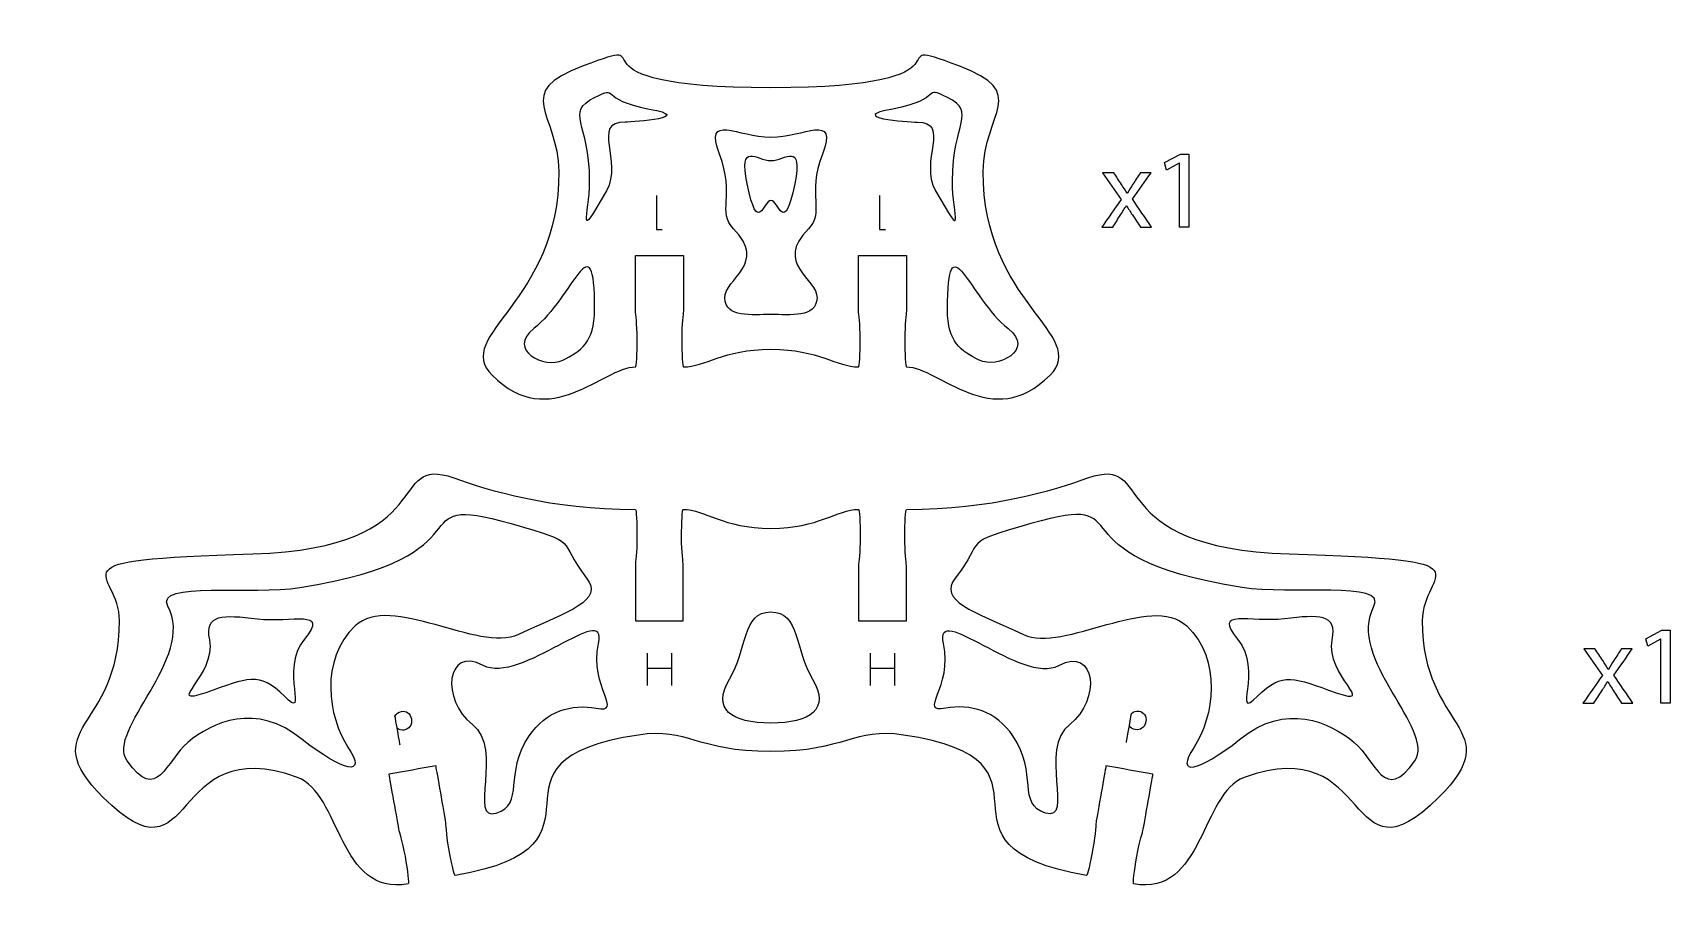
# Model space of a CAD drawing. Extents: x 0 to 1000, y 0 to 600.
# Drawn here: x 507 to 609.8, y 234.1 to 288.3 of the extents above; entities that cross this region are included whole.
import ezdxf

# ---------------------------------------------------------------- set-up
doc = ezdxf.new("R2010")
doc.units = 0
doc.header["$MEASUREMENT"] = 0
doc.layers.add('DEFAULT', color=7, linetype='CONTINUOUS')

msp = doc.modelspace()

# ---------------------------------------------------------------- linework, layer by layer
at = {"layer": 'DEFAULT', "color": 250}
for points in [[(579, 280.11), (578.99, 280.11), (578.19, 279.68), (578.07, 280.15), (579.07, 280.69), (579.6, 280.69), (579.6, 276.1), (579, 276.1)], [(609.21, 250.21), (609.19, 250.21), (608.4, 249.78), (608.28, 250.25), (609.28, 250.79), (609.81, 250.79), (609.81, 246.2), (609.21, 246.2)]]:
    msp.add_lwpolyline(points, close=True, dxfattribs=at)
for points in [[(546.18, 278.09), (546.18, 275.96), (546.54, 275.96)], [(560.18, 278.09), (560.18, 275.96), (560.54, 275.96)], [(545.61, 247.32), (545.61, 249.34)], [(547.11, 249.34), (547.11, 247.32)], [(559.61, 247.32), (559.61, 249.34)], [(561.11, 249.34), (561.11, 247.32)], [(545.61, 248.39), (547.11, 248.39)], [(559.61, 248.39), (561.11, 248.39)]]:
    msp.add_lwpolyline(points, dxfattribs=at)
at = {"layer": 'DEFAULT', "color": 1}
for points, knots in [([(570.88, 266.8), (567.24, 263.16), (563.92, 267.32), (561.86, 267.32), (561.81, 267.32), (561.76, 268.1), (561.76, 269.07), (561.76, 270.03), (561.86, 270.64), (561.86, 270.82), (561.86, 271.98), (561.86, 273.15), (561.86, 274.32), (560.86, 274.32), (559.86, 274.32), (558.86, 274.32), (558.86, 273.15), (558.86, 271.98), (558.86, 270.82), (558.86, 270.64), (558.96, 270.03), (558.96, 269.07), (558.96, 268.1), (558.92, 267.32), (558.86, 267.32), (557.48, 267.32), (556.4, 268.43), (553.36, 268.43), (550.32, 268.43), (549.25, 267.32), (547.86, 267.32), (547.81, 267.32), (547.76, 268.1), (547.76, 269.07), (547.76, 270.03), (547.86, 270.64), (547.86, 270.82), (547.86, 271.98), (547.86, 273.15), (547.86, 274.32), (546.86, 274.32), (545.86, 274.32), (544.86, 274.32), (544.86, 273.15), (544.86, 271.98), (544.86, 270.82), (544.86, 270.64), (544.96, 270.03), (544.96, 269.07), (544.96, 268.1), (544.92, 267.32), (544.86, 267.32), (542.81, 267.32), (539.49, 263.16), (535.85, 266.8), (533.34, 269.3), (540.1, 271.41), (540.04, 279.59), (540.01, 283.33), (537.05, 284.54), (541.58, 286.23), (547.12, 288.31), (539.45, 284.86), (553.36, 284.86), (567.27, 284.86), (559.6, 288.31), (565.15, 286.23), (569.67, 284.54), (566.71, 283.33), (566.68, 279.59), (566.62, 271.41), (573.38, 269.3), (570.88, 266.8)], [1, 1, 1, 1, 2, 2, 2, 3, 3, 3, 4, 4, 4, 13.92, 13.92, 13.92, 22.42, 22.42, 22.42, 32.34, 32.34, 32.34, 33.34, 33.34, 33.34, 34.34, 34.34, 34.34, 35.34, 35.34, 35.34, 36.34, 36.34, 36.34, 37.34, 37.34, 37.34, 38.34, 38.34, 38.34, 48.26, 48.26, 48.26, 56.76, 56.76, 56.76, 66.68, 66.68, 66.68, 67.68, 67.68, 67.68, 68.68, 68.68, 68.68, 69.68, 69.68, 69.68, 70.68, 70.68, 70.68, 71.68, 71.68, 71.68, 72.68, 72.68, 72.68, 73.68, 73.68, 73.68, 74.68, 74.68, 74.68, 75.68, 75.68, 75.68, 75.68]), ([(553.36, 243.16), (558.06, 243.16), (558.55, 244.68), (561.68, 244.2), (572.59, 242.54), (562.27, 237.29), (573.17, 235.37), (573.23, 235.36), (573.4, 236.12), (573.57, 237.07), (573.74, 238.03), (573.75, 238.64), (573.78, 238.82), (573.93, 239.68), (574.39, 242.26), (574.39, 242.26), (575.37, 242.09), (576.36, 241.91), (577.34, 241.74), (577.34, 241.74), (576.89, 239.16), (576.73, 238.29), (576.7, 238.12), (576.5, 237.54), (576.33, 236.59), (576.16, 235.64), (576.07, 234.87), (576.12, 234.85), (580.53, 234.07), (580.34, 240.53), (583.07, 241.53), (591.29, 244.52), (589.35, 234.37), (595.27, 240.28), (599.69, 244.71), (594.24, 244.46), (594.24, 251.37), (594.24, 254.63), (599.01, 255.16), (585.89, 255.58), (573.93, 255.95), (577.54, 261.87), (573.26, 260.35), (571.07, 259.57), (567.21, 258.37), (561.86, 258.37), (561.81, 258.33), (561.76, 257.57), (561.76, 256.62), (561.76, 255.65), (561.86, 255.04), (561.86, 254.87), (561.86, 253.7), (561.86, 252.53), (561.86, 251.37), (560.86, 251.37), (559.86, 251.37), (558.86, 251.37), (558.86, 252.53), (558.86, 253.7), (558.86, 254.87), (558.86, 255.04), (558.96, 255.65), (558.96, 256.62), (558.96, 257.58), (558.92, 258.37), (558.86, 258.37), (557.47, 258.37), (556.4, 257.18), (553.36, 257.18), (550.32, 257.18), (549.24, 258.37), (547.85, 258.37), (547.8, 258.37), (547.75, 257.58), (547.75, 256.62), (547.75, 255.65), (547.85, 255.04), (547.85, 254.87), (547.85, 253.7), (547.85, 252.53), (547.85, 251.37), (546.85, 251.37), (545.85, 251.37), (544.85, 251.37), (544.85, 252.53), (544.85, 253.7), (544.85, 254.87), (544.85, 255.04), (544.95, 255.65), (544.95, 256.62), (544.95, 257.57), (544.91, 258.33), (544.85, 258.37), (539.51, 258.37), (535.64, 259.57), (533.45, 260.35), (529.17, 261.87), (532.78, 255.95), (520.83, 255.58), (507.7, 255.16), (512.47, 254.63), (512.47, 251.37), (512.47, 244.46), (507.02, 244.71), (511.45, 240.28), (517.36, 234.37), (515.42, 244.52), (523.64, 241.53), (526.38, 240.53), (526.19, 234.07), (530.59, 234.85), (530.64, 234.87), (530.55, 235.64), (530.39, 236.59), (530.22, 237.54), (530.01, 238.12), (529.99, 238.29), (529.83, 239.16), (529.37, 241.74), (529.37, 241.74), (530.36, 241.91), (531.35, 242.09), (532.33, 242.26), (532.33, 242.26), (532.79, 239.68), (532.94, 238.82), (532.97, 238.64), (532.98, 238.03), (533.14, 237.07), (533.31, 236.12), (533.49, 235.36), (533.54, 235.37), (544.44, 237.29), (534.13, 242.54), (545.04, 244.2), (548.17, 244.68), (548.66, 243.16), (553.36, 243.16)], [1, 1, 1, 1, 2, 2, 2, 3, 3, 3, 4, 4, 4, 5, 5, 5, 6, 6, 6, 14.509689, 14.509689, 14.509689, 15.509689, 15.509689, 15.509689, 16.509689, 16.509689, 16.509689, 17.509689, 17.509689, 17.509689, 18.509689, 18.509689, 18.509689, 19.509689, 19.509689, 19.509689, 20.509689, 20.509689, 20.509689, 21.509689, 21.509689, 21.509689, 22.509689, 22.509689, 22.509689, 23.509689, 23.509689, 23.509689, 24.509689, 24.509689, 24.509689, 25.509689, 25.509689, 25.509689, 35.429689, 35.429689, 35.429689, 43.929689, 43.929689, 43.929689, 53.849689, 53.849689, 53.849689, 54.849689, 54.849689, 54.849689, 55.849689, 55.849689, 55.849689, 56.849689, 56.849689, 56.849689, 57.849689, 57.849689, 57.849689, 58.849689, 58.849689, 58.849689, 59.849689, 59.849689, 59.849689, 69.769689, 69.769689, 69.769689, 78.269689, 78.269689, 78.269689, 88.189689, 88.189689, 88.189689, 89.189689, 89.189689, 89.189689, 90.189689, 90.189689, 90.189689, 91.189689, 91.189689, 91.189689, 92.189689, 92.189689, 92.189689, 93.189689, 93.189689, 93.189689, 94.189689, 94.189689, 94.189689, 95.189689, 95.189689, 95.189689, 96.189689, 96.189689, 96.189689, 97.189689, 97.189689, 97.189689, 98.189689, 98.189689, 98.189689, 99.189689, 99.189689, 99.189689, 107.699377, 107.699377, 107.699377, 108.699377, 108.699377, 108.699377, 109.699377, 109.699377, 109.699377, 110.699377, 110.699377, 110.699377, 111.699377, 111.699377, 111.699377, 112.699377, 112.699377, 112.699377, 112.699377])]:
    msp.add_open_spline(points, degree=3, knots=knots, dxfattribs=at)
at = {"layer": 'DEFAULT', "color": 3}
for points, knots in [([(542.29, 284.24), (540.39, 283.29), (541.98, 282.71), (541.98, 279.01), (541.98, 276.77), (541.09, 275.01), (543.03, 278.39), (544.09, 280.23), (542.04, 282.7), (544.2, 282.7), (544.79, 282.7), (548.68, 282.99), (545.72, 283.52), (542.46, 284.12), (543.9, 285.05), (542.29, 284.24)], [0, 0, 0, 0, 1, 1, 1, 2, 2, 2, 3, 3, 3, 4, 4, 4, 5, 5, 5, 5]), ([(564.44, 284.24), (566.33, 283.29), (564.75, 282.71), (564.75, 279.01), (564.75, 276.77), (565.63, 275.01), (563.69, 278.39), (562.63, 280.23), (564.68, 282.7), (562.53, 282.7), (561.93, 282.7), (558.05, 282.99), (561, 283.52), (564.26, 284.12), (562.82, 285.05), (564.44, 284.24)], [0, 0, 0, 0, 1, 1, 1, 2, 2, 2, 3, 3, 3, 4, 4, 4, 5, 5, 5, 5]), ([(553.36, 277.78), (553.86, 277.78), (554.18, 275.5), (554.85, 278.82), (555.39, 281.52), (554.27, 280.28), (553.36, 280.28), (552.45, 280.28), (551.33, 281.52), (551.87, 278.82), (552.54, 275.5), (552.86, 277.78), (553.36, 277.78)], [0, 0, 0, 0, 1, 1, 1, 2, 2, 2, 3, 3, 3, 4, 4, 4, 4]), ([(518.13, 250.18), (518.57, 247.96), (515.22, 245.94), (517.88, 246.86), (520.53, 247.77), (521.21, 248.23), (522.82, 246.63), (524.44, 245.03), (522.46, 248.28), (524.07, 250.23), (525.68, 252.17), (523.28, 251.23), (521.12, 251.5), (518.96, 251.75), (517.8, 251.84), (518.13, 250.18)], [0, 0, 0, 0, 1, 1, 1, 2, 2, 2, 3, 3, 3, 4, 4, 4, 5, 5, 5, 5]), ([(538.18, 244.14), (536.58, 241.78), (537.93, 239.85), (536.12, 239.29), (534.32, 238.73), (536.6, 243.35), (534.62, 244.87), (532.64, 246.39), (532.96, 249.81), (535.29, 248.57), (537.62, 247.32), (543.16, 252.71), (542.54, 249.95), (541.92, 247.19), (544.18, 245.55), (542.39, 245.89), (540.86, 246.17), (539.23, 245.71), (538.18, 244.14)], [0, 0, 0, 0, 1, 1, 1, 2, 2, 2, 3, 3, 3, 4, 4, 4, 5, 5, 5, 6, 6, 6, 6]), ([(568.55, 244.14), (570.15, 241.78), (568.79, 239.85), (570.6, 239.29), (572.41, 238.73), (570.13, 243.35), (572.11, 244.87), (574.09, 246.39), (573.76, 249.81), (571.43, 248.57), (569.1, 247.32), (563.57, 252.71), (564.19, 249.95), (564.81, 247.19), (562.54, 245.55), (564.33, 245.89), (565.86, 246.17), (567.49, 245.71), (568.55, 244.14)], [0, 0, 0, 0, 1, 1, 1, 2, 2, 2, 3, 3, 3, 4, 4, 4, 5, 5, 5, 6, 6, 6, 6]), ([(588.59, 250.18), (588.15, 247.96), (591.5, 245.94), (588.84, 246.86), (586.19, 247.77), (585.51, 248.23), (583.9, 246.63), (582.28, 245.03), (584.26, 248.28), (582.65, 250.23), (581.04, 252.17), (583.45, 251.23), (585.6, 251.5), (587.76, 251.75), (588.92, 251.84), (588.59, 250.18)], [0, 0, 0, 0, 1, 1, 1, 2, 2, 2, 3, 3, 3, 4, 4, 4, 5, 5, 5, 5])]:
    msp.add_open_spline(points, degree=3, knots=knots, dxfattribs=at)
at = {"layer": 'DEFAULT', "color": 5}
for points, knots in [([(553.36, 270.61), (554.57, 270.61), (556.21, 270.39), (556.25, 271.64), (556.29, 272.88), (553.51, 273.79), (555.72, 276), (556.75, 277.04), (555.59, 278.08), (556.59, 280.69), (557.58, 283.31), (555.43, 281.75), (553.36, 281.75), (551.29, 281.75), (549.14, 283.31), (550.13, 280.69), (551.13, 278.08), (549.97, 277.03), (551, 276), (553.21, 273.79), (550.43, 272.88), (550.47, 271.64), (550.51, 270.39), (552.15, 270.61), (553.36, 270.61)], [0, 0, 0, 0, 1, 1, 1, 2, 2, 2, 3, 3, 3, 4, 4, 4, 5, 5, 5, 6, 6, 6, 7, 7, 7, 8, 8, 8, 8]), ([(542.29, 270.91), (542.29, 268.87), (541.42, 268.31), (540.29, 267.74), (539.17, 267.18), (536.74, 268.38), (538.48, 269.74), (540.91, 271.63), (542.29, 276.71), (542.29, 270.91)], [0, 0, 0, 0, 1, 1, 1, 2, 2, 2, 3, 3, 3, 3]), ([(564.44, 270.91), (564.44, 268.87), (565.31, 268.31), (566.43, 267.74), (567.55, 267.18), (569.99, 268.38), (568.24, 269.74), (565.81, 271.63), (564.44, 276.71), (564.44, 270.91)], [0, 0, 0, 0, 1, 1, 1, 2, 2, 2, 3, 3, 3, 3]), ([(523.79, 253.46), (520.83, 252.98), (514.64, 253.91), (515.51, 252.29), (517.27, 249.03), (511.61, 244.5), (512.94, 242.58), (514.85, 239.84), (515.38, 242.6), (516.76, 243.74), (518.27, 244.99), (521.04, 246.32), (523.94, 243.91), (526.56, 241.87), (528.05, 241.55), (526.81, 243.44), (525.56, 245.32), (525.02, 248.93), (527.26, 251.05), (529.5, 253.16), (534.98, 249.34), (537.51, 250.51), (540.72, 251.99), (542.89, 252.65), (541.79, 254.06), (539.84, 256.57), (541.55, 256.2), (537.05, 257.48), (529.76, 259.56), (536.26, 255.45), (523.79, 253.46)], [1, 1, 1, 1, 2, 2, 2, 3, 3, 3, 4, 4, 4, 5, 5, 5, 6, 6, 6, 7, 7, 7, 8, 8, 8, 9, 9, 9, 10, 10, 10, 11, 11, 11, 11]), ([(582.94, 253.46), (585.89, 252.98), (592.08, 253.91), (591.21, 252.29), (589.45, 249.03), (595.12, 244.5), (593.78, 242.58), (591.87, 239.84), (591.34, 242.6), (589.97, 243.74), (588.46, 244.99), (585.68, 246.32), (582.78, 243.91), (580.17, 241.87), (578.67, 241.55), (579.92, 243.44), (581.16, 245.32), (581.7, 248.93), (579.46, 251.05), (577.22, 253.16), (571.74, 249.34), (569.21, 250.51), (566, 251.99), (563.83, 252.65), (564.93, 254.06), (566.89, 256.57), (565.17, 256.2), (569.67, 257.48), (576.96, 259.56), (570.46, 255.45), (582.94, 253.46)], [1, 1, 1, 1, 2, 2, 2, 3, 3, 3, 4, 4, 4, 5, 5, 5, 6, 6, 6, 7, 7, 7, 8, 8, 8, 9, 9, 9, 10, 10, 10, 11, 11, 11, 11]), ([(553.36, 244.95), (555.84, 244.95), (557.09, 245.83), (555.97, 247.7), (554.85, 249.56), (555.17, 251.93), (553.36, 251.93), (551.55, 251.93), (551.87, 249.56), (550.75, 247.7), (549.63, 245.83), (550.88, 244.95), (553.36, 244.95)], [0, 0, 0, 0, 1, 1, 1, 2, 2, 2, 3, 3, 3, 4, 4, 4, 4])]:
    msp.add_open_spline(points, degree=3, knots=knots, dxfattribs=at)
at = {"layer": 'DEFAULT', "color": 250}
for points, knots in [([(574.88, 279.52), (575.04, 279.27), (575.2, 279.03), (575.36, 278.78), (575.49, 278.59), (575.6, 278.42), (575.71, 278.23), (575.72, 278.23), (575.72, 278.23), (575.73, 278.23), (575.84, 278.43), (575.96, 278.61), (576.07, 278.79), (576.23, 279.03), (576.39, 279.27), (576.55, 279.52), (576.77, 279.52), (577, 279.52), (577.22, 279.52), (576.83, 278.97), (576.44, 278.42), (576.05, 277.87), (576.45, 277.28), (576.85, 276.69), (577.25, 276.1), (577.02, 276.1), (576.78, 276.1), (576.55, 276.1), (576.38, 276.36), (576.21, 276.61), (576.05, 276.87), (575.91, 277.07), (575.8, 277.26), (575.68, 277.46), (575.68, 277.46), (575.67, 277.46), (575.67, 277.46), (575.55, 277.26), (575.43, 277.08), (575.31, 276.87), (575.14, 276.61), (574.98, 276.36), (574.81, 276.1), (574.58, 276.1), (574.36, 276.1), (574.13, 276.1), (574.53, 276.68), (574.94, 277.26), (575.34, 277.84), (574.96, 278.4), (574.57, 278.96), (574.18, 279.52), (574.42, 279.52), (574.65, 279.52), (574.88, 279.52)], [0, 0, 0, 0, 2.496157, 2.496157, 2.496157, 3.496157, 3.496157, 3.496157, 3.556157, 3.556157, 3.556157, 4.556157, 4.556157, 4.556157, 7.024598, 7.024598, 7.024598, 8.924598, 8.924598, 8.924598, 14.651063, 14.651063, 14.651063, 20.697549, 20.697549, 20.697549, 22.697549, 22.697549, 22.697549, 25.299241, 25.299241, 25.299241, 26.299241, 26.299241, 26.299241, 26.339241, 26.339241, 26.339241, 27.339241, 27.339241, 27.339241, 29.930071, 29.930071, 29.930071, 31.870071, 31.870071, 31.870071, 37.889805, 37.889805, 37.889805, 43.654005, 43.654005, 43.654005, 45.614005, 45.614005, 45.614005, 45.614005]), ([(605.08, 249.61), (605.24, 249.37), (605.41, 249.13), (605.57, 248.88), (605.69, 248.69), (605.8, 248.51), (605.91, 248.32), (605.92, 248.32), (605.93, 248.32), (605.93, 248.32), (606.05, 248.53), (606.16, 248.7), (606.27, 248.89), (606.43, 249.13), (606.59, 249.37), (606.75, 249.61), (606.98, 249.61), (607.2, 249.61), (607.42, 249.61), (607.04, 249.06), (606.65, 248.51), (606.26, 247.96), (606.66, 247.38), (607.06, 246.79), (607.46, 246.2), (607.22, 246.2), (606.99, 246.2), (606.75, 246.2), (606.59, 246.46), (606.42, 246.71), (606.25, 246.97), (606.12, 247.17), (606.01, 247.36), (605.89, 247.56), (605.88, 247.56), (605.88, 247.56), (605.87, 247.56), (605.76, 247.36), (605.64, 247.17), (605.51, 246.97), (605.35, 246.71), (605.18, 246.46), (605.02, 246.2), (604.79, 246.2), (604.56, 246.2), (604.33, 246.2), (604.74, 246.78), (605.14, 247.36), (605.55, 247.94), (605.16, 248.5), (604.78, 249.06), (604.39, 249.61), (604.62, 249.61), (604.85, 249.61), (605.08, 249.61)], [0, 0, 0, 0, 2.496157, 2.496157, 2.496157, 3.496157, 3.496157, 3.496157, 3.556157, 3.556157, 3.556157, 4.556157, 4.556157, 4.556157, 7.024598, 7.024598, 7.024598, 8.924598, 8.924598, 8.924598, 14.651063, 14.651063, 14.651063, 20.697549, 20.697549, 20.697549, 22.697549, 22.697549, 22.697549, 25.299241, 25.299241, 25.299241, 26.299241, 26.299241, 26.299241, 26.339241, 26.339241, 26.339241, 27.339241, 27.339241, 27.339241, 29.930071, 29.930071, 29.930071, 31.870071, 31.870071, 31.870071, 37.889805, 37.889805, 37.889805, 43.654005, 43.654005, 43.654005, 45.614005, 45.614005, 45.614005, 45.614005]), ([(530.08, 243.56), (530.08, 243.56), (529.79, 245.25), (529.76, 245.39), (529.83, 245.54), (529.96, 245.65), (530.17, 245.68), (530.46, 245.74), (530.73, 245.55), (530.79, 245.21), (530.86, 244.81), (530.62, 244.57), (530.33, 244.51), (530.17, 244.49), (530, 244.52), (529.9, 244.62)], [0, 0, 0, 0, 1, 1, 1, 2, 2, 2, 3, 3, 3, 4, 4, 4, 5, 5, 5, 5]), ([(575.67, 243.73), (575.67, 243.73), (575.98, 245.42), (575.99, 245.56), (576.11, 245.68), (576.27, 245.73), (576.47, 245.7), (576.77, 245.65), (576.95, 245.38), (576.89, 245.04), (576.82, 244.64), (576.52, 244.49), (576.23, 244.54), (576.06, 244.57), (575.91, 244.66), (575.86, 244.79)], [0, 0, 0, 0, 1, 1, 1, 2, 2, 2, 3, 3, 3, 4, 4, 4, 5, 5, 5, 5])]:
    msp.add_open_spline(points, degree=3, knots=knots, dxfattribs=at)

doc.saveas('drawing.dxf')
